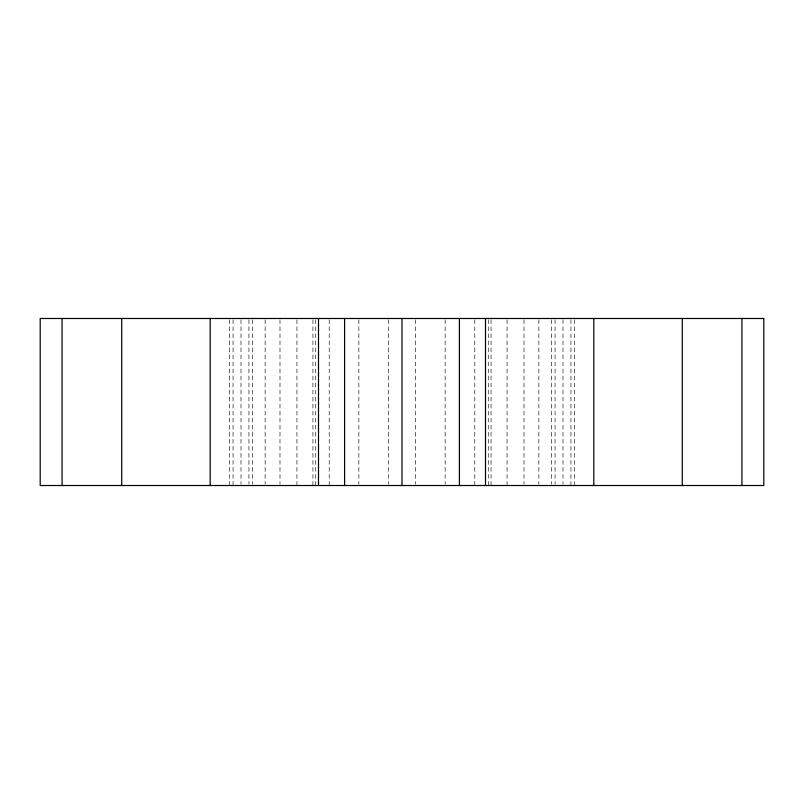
<?xml version="1.0" encoding="UTF-8"?>
<svg xmlns="http://www.w3.org/2000/svg" width="804" height="804" viewBox="0 0 804 804"><rect width="100%" height="100%" fill="white"/><g stroke="black" fill="none" stroke-linecap="round" stroke-linejoin="round"><path stroke-width="0.6" stroke-dasharray="4.02 3.01" d="M574.548 319.741L574.548 485.515M570.94 319.741L570.94 485.515M563.001 319.741L563.001 484.259M555.061 319.741L555.061 484.259M551.454 319.741L551.454 484.259M538.871 319.741L538.871 484.259M524.007 319.741L524.007 484.259M507.063 319.741L507.063 485.515M491.063 319.741L491.063 485.515M488.279 319.741L488.279 485.515M474.792 319.741L474.792 485.515M445.135 319.741L445.135 484.259M415.477 319.741L415.477 484.259M388.523 319.741L388.523 484.259M358.865 319.741L358.865 484.259M329.208 319.741L329.208 485.515M315.721 319.741L315.721 485.515M312.937 319.741L312.937 485.515M296.937 319.741L296.937 485.515M279.993 319.741L279.993 484.259M265.129 319.741L265.129 484.259M252.546 319.741L252.546 484.259M248.938 319.741L248.938 484.259M240.999 319.741L240.999 484.259M233.059 319.741L233.059 485.515M229.452 319.741L229.452 485.515"/><path stroke-width="1.21" d="M741.921 318.484L741.921 485.515M682.274 318.484L682.274 485.515M593.814 318.484L593.814 485.515M485.495 318.484L485.495 485.515M459.406 318.484L459.406 485.515M402 318.484L402 485.515M344.594 318.484L344.594 485.515M318.505 318.484L318.505 485.515M210.186 318.484L210.186 485.515M121.726 318.484L121.726 485.515M62.079 318.484L62.079 485.515M763.8 318.484L40.2 318.484L40.2 485.515L763.8 485.515L763.8 318.484"/></g></svg>
